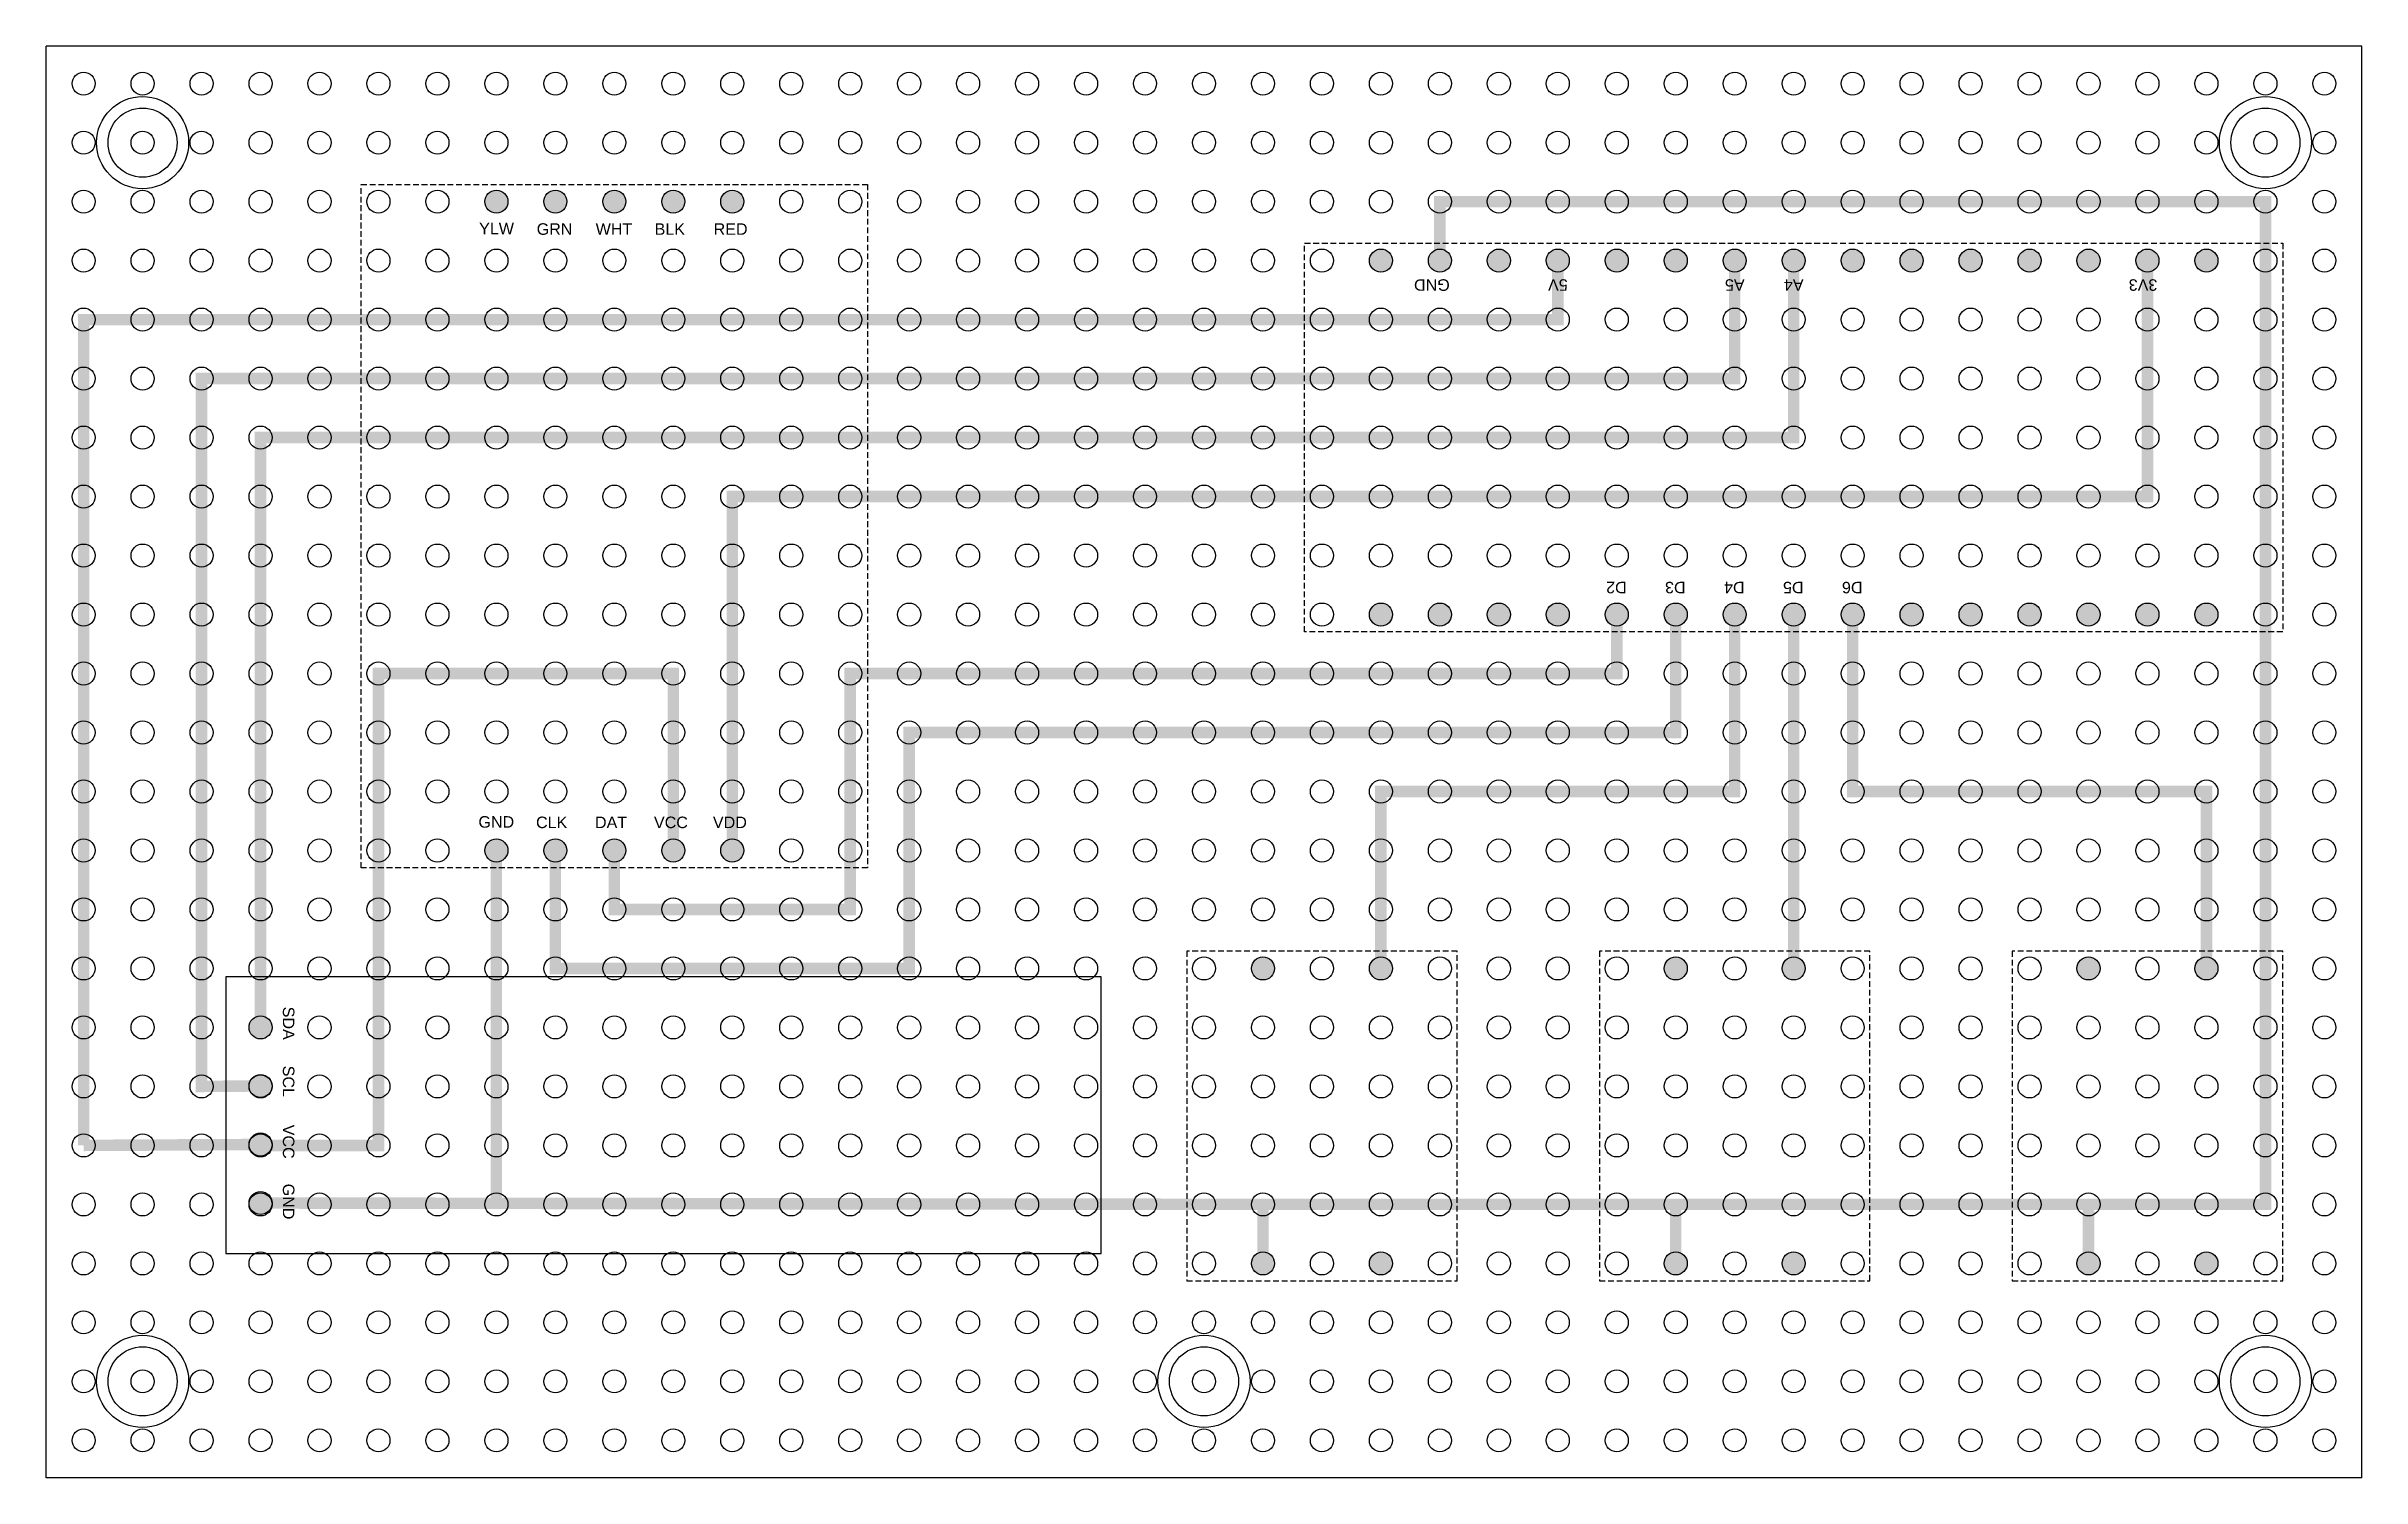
# Model space of a CAD drawing. Header units: inches. Extents: x -2 to 99, y -2 to 61.
import ezdxf

# ---------------------------------------------------------------- set-up
doc = ezdxf.new("R2010")
doc.units = ezdxf.units.IN
doc.header["$MEASUREMENT"] = 0
doc.linetypes.add('DASHED2', pattern=[0.375, 0.25, -0.125])
for name, color, linetype in [('Arduino', 4, 'Continuous'), ('Arduino_H', 4, 'Continuous'), ('Button', 40, 'Continuous'), ('Button_H', 40, 'Continuous'), ('F_Black', 8, 'Continuous'), ('F_Blue', 150, 'Continuous'), ('F_Brown', 30, 'Continuous'), ('F_Green', 3, 'Continuous'), ('F_Red', 1, 'Continuous'), ('F_White', 7, 'Continuous'), ('F_Yellow', 2, 'Continuous'), ('LCD', 6, 'Continuous'), ('LCD_H', 6, 'Continuous'), ('LoadCell', 3, 'Continuous'), ('LoadCell_H', 3, 'Continuous'), ('Millefori', 7, 'Continuous'), ('Text', 1, 'Continuous')]:
    doc.layers.add(name, color=color, linetype=linetype)
doc.styles.get("Standard").update_dxf_attribs({"font": 'arial.ttf'})

# ---------------------------------------------------------------- blocks, each defined once
blk = doc.blocks.new('ButtonBig')
at = {"layer": 'Button_H'}
h = blk.add_hatch(color=256, dxfattribs=at)
edge = h.paths.add_edge_path()
edge.add_arc((5.12, 12.8), 0.5, 0, 360)
edge = h.paths.add_edge_path()
edge.add_arc((0, 12.8), 0.5, 0, 360)
edge = h.paths.add_edge_path()
edge.add_arc((0, 0), 0.5, 0, 360)
edge = h.paths.add_edge_path()
edge.add_arc((5.12, 0), 0.5, 0, 360)
at = {"layer": 'Button', "linetype": 'DASHED2'}
blk.add_lwpolyline([(8.43, 13.55), (-3.31, 13.55), (-3.31, -0.75), (8.43, -0.75)], close=True, dxfattribs=at)
at = {"layer": 'Button'}
for centre in [(0, 12.8), (5.12, 12.8), (0, 0), (5.12, 0)]:
    blk.add_circle(centre, 0.5, dxfattribs=at)
blk = doc.blocks.new('Millefori')
at = {"layer": 'Millefori'}
for p, q in [((98.9, 60.5), (-1.62, 60.5)), ((-1.62, -1.62), (-1.62, 60.5)), ((98.9, -1.62), (98.9, 60.5)), ((98.9, -1.62), (-1.62, -1.62))]:
    blk.add_line(p, q, dxfattribs=at)
for centre, radius in [((0, 58.88), 0.5), ((2.56, 58.88), 0.5), ((5.12, 58.88), 0.5), ((7.68, 58.88), 0.5), ((10.24, 58.88), 0.5), ((12.8, 58.88), 0.5), ((15.36, 58.88), 0.5), ((17.92, 58.88), 0.5), ((20.48, 58.88), 0.5), ((23.04, 58.88), 0.5), ((25.6, 58.88), 0.5), ((28.16, 58.88), 0.5), ((30.72, 58.88), 0.5), ((33.28, 58.88), 0.5), ((35.84, 58.88), 0.5), ((38.4, 58.88), 0.5), ((40.96, 58.88), 0.5), ((43.52, 58.88), 0.5), ((46.08, 58.88), 0.5), ((48.64, 58.88), 0.5), ((51.2, 58.88), 0.5), ((53.76, 58.88), 0.5), ((56.32, 58.88), 0.5), ((58.88, 58.88), 0.5), ((61.44, 58.88), 0.5), ((64, 58.88), 0.5), ((66.56, 58.88), 0.5), ((69.12, 58.88), 0.5), ((71.68, 58.88), 0.5), ((74.24, 58.88), 0.5), ((76.8, 58.88), 0.5), ((79.36, 58.88), 0.5), ((81.92, 58.88), 0.5), ((84.48, 58.88), 0.5), ((87.04, 58.88), 0.5), ((89.6, 58.88), 0.5), ((92.16, 58.88), 0.5), ((94.72, 58.88), 0.5), ((97.28, 58.88), 0.5), ((2.56, 56.32), 2), ((94.72, 56.32), 2), ((2.56, 56.32), 1.5), ((94.72, 56.32), 1.5), ((0, 56.32), 0.5), ((2.56, 56.32), 0.5), ((5.12, 56.32), 0.5), ((7.68, 56.32), 0.5), ((10.24, 56.32), 0.5), ((12.8, 56.32), 0.5), ((15.36, 56.32), 0.5), ((17.92, 56.32), 0.5), ((20.48, 56.32), 0.5), ((23.04, 56.32), 0.5), ((25.6, 56.32), 0.5), ((28.16, 56.32), 0.5), ((30.72, 56.32), 0.5), ((33.28, 56.32), 0.5), ((35.84, 56.32), 0.5), ((38.4, 56.32), 0.5), ((40.96, 56.32), 0.5), ((43.52, 56.32), 0.5), ((46.08, 56.32), 0.5), ((48.64, 56.32), 0.5), ((51.2, 56.32), 0.5), ((53.76, 56.32), 0.5), ((56.32, 56.32), 0.5), ((58.88, 56.32), 0.5), ((61.44, 56.32), 0.5), ((64, 56.32), 0.5), ((66.56, 56.32), 0.5), ((69.12, 56.32), 0.5), ((71.68, 56.32), 0.5), ((74.24, 56.32), 0.5), ((76.8, 56.32), 0.5), ((79.36, 56.32), 0.5), ((81.92, 56.32), 0.5), ((84.48, 56.32), 0.5), ((87.04, 56.32), 0.5), ((89.6, 56.32), 0.5), ((92.16, 56.32), 0.5), ((94.72, 56.32), 0.5), ((97.28, 56.32), 0.5), ((0, 53.76), 0.5), ((2.56, 53.76), 0.5), ((5.12, 53.76), 0.5), ((7.68, 53.76), 0.5), ((10.24, 53.76), 0.5), ((12.8, 53.76), 0.5), ((15.36, 53.76), 0.5), ((17.92, 53.76), 0.5), ((20.48, 53.76), 0.5), ((23.04, 53.76), 0.5), ((25.6, 53.76), 0.5), ((28.16, 53.76), 0.5), ((30.72, 53.76), 0.5), ((33.28, 53.76), 0.5), ((35.84, 53.76), 0.5), ((38.4, 53.76), 0.5), ((40.96, 53.76), 0.5), ((43.52, 53.76), 0.5), ((46.08, 53.76), 0.5), ((48.64, 53.76), 0.5), ((51.2, 53.76), 0.5), ((53.76, 53.76), 0.5), ((56.32, 53.76), 0.5), ((58.88, 53.76), 0.5), ((61.44, 53.76), 0.5), ((64, 53.76), 0.5), ((66.56, 53.76), 0.5), ((69.12, 53.76), 0.5), ((71.68, 53.76), 0.5), ((74.24, 53.76), 0.5), ((76.8, 53.76), 0.5), ((79.36, 53.76), 0.5), ((81.92, 53.76), 0.5), ((84.48, 53.76), 0.5), ((87.04, 53.76), 0.5), ((89.6, 53.76), 0.5), ((92.16, 53.76), 0.5), ((94.72, 53.76), 0.5), ((97.28, 53.76), 0.5), ((0, 51.2), 0.5), ((2.56, 51.2), 0.5), ((5.12, 51.2), 0.5), ((7.68, 51.2), 0.5), ((10.24, 51.2), 0.5), ((12.8, 51.2), 0.5), ((15.36, 51.2), 0.5), ((17.92, 51.2), 0.5), ((20.48, 51.2), 0.5), ((23.04, 51.2), 0.5), ((25.6, 51.2), 0.5), ((28.16, 51.2), 0.5), ((30.72, 51.2), 0.5), ((33.28, 51.2), 0.5), ((35.84, 51.2), 0.5), ((38.4, 51.2), 0.5), ((40.96, 51.2), 0.5), ((43.52, 51.2), 0.5), ((46.08, 51.2), 0.5), ((48.64, 51.2), 0.5), ((51.2, 51.2), 0.5), ((53.76, 51.2), 0.5), ((56.32, 51.2), 0.5), ((58.88, 51.2), 0.5), ((61.44, 51.2), 0.5), ((64, 51.2), 0.5), ((66.56, 51.2), 0.5), ((69.12, 51.2), 0.5), ((71.68, 51.2), 0.5), ((74.24, 51.2), 0.5), ((76.8, 51.2), 0.5), ((79.36, 51.2), 0.5), ((81.92, 51.2), 0.5), ((84.48, 51.2), 0.5), ((87.04, 51.2), 0.5), ((89.6, 51.2), 0.5), ((92.16, 51.2), 0.5), ((94.72, 51.2), 0.5), ((97.28, 51.2), 0.5), ((0, 48.64), 0.5), ((2.56, 48.64), 0.5), ((5.12, 48.64), 0.5), ((7.68, 48.64), 0.5), ((10.24, 48.64), 0.5), ((12.8, 48.64), 0.5), ((15.36, 48.64), 0.5), ((17.92, 48.64), 0.5), ((20.48, 48.64), 0.5), ((23.04, 48.64), 0.5), ((25.6, 48.64), 0.5), ((28.16, 48.64), 0.5), ((30.72, 48.64), 0.5), ((33.28, 48.64), 0.5), ((35.84, 48.64), 0.5), ((38.4, 48.64), 0.5), ((40.96, 48.64), 0.5), ((43.52, 48.64), 0.5), ((46.08, 48.64), 0.5), ((48.64, 48.64), 0.5), ((51.2, 48.64), 0.5), ((53.76, 48.64), 0.5), ((56.32, 48.64), 0.5), ((58.88, 48.64), 0.5), ((61.44, 48.64), 0.5), ((64, 48.64), 0.5), ((66.56, 48.64), 0.5), ((69.12, 48.64), 0.5), ((71.68, 48.64), 0.5), ((74.24, 48.64), 0.5), ((76.8, 48.64), 0.5), ((79.36, 48.64), 0.5), ((81.92, 48.64), 0.5), ((84.48, 48.64), 0.5), ((87.04, 48.64), 0.5), ((89.6, 48.64), 0.5), ((92.16, 48.64), 0.5), ((94.72, 48.64), 0.5), ((97.28, 48.64), 0.5), ((0, 46.08), 0.5), ((2.56, 46.08), 0.5), ((5.12, 46.08), 0.5), ((7.68, 46.08), 0.5), ((10.24, 46.08), 0.5), ((12.8, 46.08), 0.5), ((15.36, 46.08), 0.5), ((17.92, 46.08), 0.5), ((20.48, 46.08), 0.5), ((23.04, 46.08), 0.5), ((25.6, 46.08), 0.5), ((28.16, 46.08), 0.5), ((30.72, 46.08), 0.5), ((33.28, 46.08), 0.5), ((35.84, 46.08), 0.5), ((38.4, 46.08), 0.5), ((40.96, 46.08), 0.5), ((43.52, 46.08), 0.5), ((46.08, 46.08), 0.5), ((48.64, 46.08), 0.5), ((51.2, 46.08), 0.5), ((53.76, 46.08), 0.5), ((56.32, 46.08), 0.5), ((58.88, 46.08), 0.5), ((61.44, 46.08), 0.5), ((64, 46.08), 0.5), ((66.56, 46.08), 0.5), ((69.12, 46.08), 0.5), ((71.68, 46.08), 0.5), ((74.24, 46.08), 0.5), ((76.8, 46.08), 0.5), ((79.36, 46.08), 0.5), ((81.92, 46.08), 0.5), ((84.48, 46.08), 0.5), ((87.04, 46.08), 0.5), ((89.6, 46.08), 0.5), ((92.16, 46.08), 0.5), ((94.72, 46.08), 0.5), ((97.28, 46.08), 0.5), ((0, 43.52), 0.5), ((2.56, 43.52), 0.5), ((5.12, 43.52), 0.5), ((7.68, 43.52), 0.5), ((10.24, 43.52), 0.5), ((12.8, 43.52), 0.5), ((15.36, 43.52), 0.5), ((17.92, 43.52), 0.5), ((20.48, 43.52), 0.5), ((23.04, 43.52), 0.5), ((25.6, 43.52), 0.5), ((28.16, 43.52), 0.5), ((30.72, 43.52), 0.5), ((33.28, 43.52), 0.5), ((35.84, 43.52), 0.5), ((38.4, 43.52), 0.5), ((40.96, 43.52), 0.5), ((43.52, 43.52), 0.5), ((46.08, 43.52), 0.5), ((48.64, 43.52), 0.5), ((51.2, 43.52), 0.5), ((53.76, 43.52), 0.5), ((56.32, 43.52), 0.5), ((58.88, 43.52), 0.5), ((61.44, 43.52), 0.5), ((64, 43.52), 0.5), ((66.56, 43.52), 0.5), ((69.12, 43.52), 0.5), ((71.68, 43.52), 0.5), ((74.24, 43.52), 0.5), ((76.8, 43.52), 0.5), ((79.36, 43.52), 0.5), ((81.92, 43.52), 0.5), ((84.48, 43.52), 0.5), ((87.04, 43.52), 0.5), ((89.6, 43.52), 0.5), ((92.16, 43.52), 0.5), ((94.72, 43.52), 0.5), ((97.28, 43.52), 0.5), ((0, 40.96), 0.5), ((2.56, 40.96), 0.5), ((5.12, 40.96), 0.5), ((7.68, 40.96), 0.5), ((10.24, 40.96), 0.5), ((12.8, 40.96), 0.5), ((15.36, 40.96), 0.5), ((17.92, 40.96), 0.5), ((20.48, 40.96), 0.5), ((23.04, 40.96), 0.5), ((25.6, 40.96), 0.5), ((28.16, 40.96), 0.5), ((30.72, 40.96), 0.5), ((33.28, 40.96), 0.5), ((35.84, 40.96), 0.5), ((38.4, 40.96), 0.5), ((40.96, 40.96), 0.5), ((43.52, 40.96), 0.5), ((46.08, 40.96), 0.5), ((48.64, 40.96), 0.5), ((51.2, 40.96), 0.5), ((53.76, 40.96), 0.5), ((56.32, 40.96), 0.5), ((58.88, 40.96), 0.5), ((61.44, 40.96), 0.5), ((64, 40.96), 0.5), ((66.56, 40.96), 0.5), ((69.12, 40.96), 0.5), ((71.68, 40.96), 0.5), ((74.24, 40.96), 0.5), ((76.8, 40.96), 0.5), ((79.36, 40.96), 0.5), ((81.92, 40.96), 0.5), ((84.48, 40.96), 0.5), ((87.04, 40.96), 0.5), ((89.6, 40.96), 0.5), ((92.16, 40.96), 0.5), ((94.72, 40.96), 0.5), ((97.28, 40.96), 0.5), ((0, 38.4), 0.5), ((2.56, 38.4), 0.5), ((5.12, 38.4), 0.5), ((7.68, 38.4), 0.5), ((10.24, 38.4), 0.5), ((12.8, 38.4), 0.5), ((15.36, 38.4), 0.5), ((17.92, 38.4), 0.5), ((20.48, 38.4), 0.5), ((23.04, 38.4), 0.5), ((25.6, 38.4), 0.5), ((28.16, 38.4), 0.5), ((30.72, 38.4), 0.5), ((33.28, 38.4), 0.5), ((35.84, 38.4), 0.5), ((38.4, 38.4), 0.5), ((40.96, 38.4), 0.5), ((43.52, 38.4), 0.5), ((46.08, 38.4), 0.5), ((48.64, 38.4), 0.5), ((51.2, 38.4), 0.5), ((53.76, 38.4), 0.5), ((56.32, 38.4), 0.5), ((58.88, 38.4), 0.5), ((61.44, 38.4), 0.5), ((64, 38.4), 0.5), ((66.56, 38.4), 0.5), ((69.12, 38.4), 0.5), ((71.68, 38.4), 0.5), ((74.24, 38.4), 0.5), ((76.8, 38.4), 0.5), ((79.36, 38.4), 0.5), ((81.92, 38.4), 0.5), ((84.48, 38.4), 0.5), ((87.04, 38.4), 0.5), ((89.6, 38.4), 0.5), ((92.16, 38.4), 0.5), ((94.72, 38.4), 0.5), ((97.28, 38.4), 0.5), ((0, 35.84), 0.5), ((2.56, 35.84), 0.5), ((5.12, 35.84), 0.5), ((7.68, 35.84), 0.5), ((10.24, 35.84), 0.5), ((12.8, 35.84), 0.5), ((15.36, 35.84), 0.5), ((17.92, 35.84), 0.5), ((20.48, 35.84), 0.5), ((23.04, 35.84), 0.5), ((25.6, 35.84), 0.5), ((28.16, 35.84), 0.5), ((30.72, 35.84), 0.5), ((33.28, 35.84), 0.5), ((35.84, 35.84), 0.5), ((38.4, 35.84), 0.5), ((40.96, 35.84), 0.5), ((43.52, 35.84), 0.5), ((46.08, 35.84), 0.5), ((48.64, 35.84), 0.5), ((51.2, 35.84), 0.5), ((53.76, 35.84), 0.5), ((56.32, 35.84), 0.5), ((58.88, 35.84), 0.5), ((61.44, 35.84), 0.5), ((64, 35.84), 0.5), ((66.56, 35.84), 0.5), ((69.12, 35.84), 0.5), ((71.68, 35.84), 0.5), ((74.24, 35.84), 0.5), ((76.8, 35.84), 0.5), ((79.36, 35.84), 0.5), ((81.92, 35.84), 0.5), ((84.48, 35.84), 0.5), ((87.04, 35.84), 0.5), ((89.6, 35.84), 0.5), ((92.16, 35.84), 0.5), ((94.72, 35.84), 0.5), ((97.28, 35.84), 0.5), ((0, 33.28), 0.5), ((2.56, 33.28), 0.5), ((5.12, 33.28), 0.5), ((7.68, 33.28), 0.5), ((10.24, 33.28), 0.5), ((12.8, 33.28), 0.5), ((15.36, 33.28), 0.5), ((17.92, 33.28), 0.5), ((20.48, 33.28), 0.5), ((23.04, 33.28), 0.5), ((25.6, 33.28), 0.5), ((28.16, 33.28), 0.5), ((30.72, 33.28), 0.5), ((33.28, 33.28), 0.5), ((35.84, 33.28), 0.5), ((38.4, 33.28), 0.5), ((40.96, 33.28), 0.5), ((43.52, 33.28), 0.5), ((46.08, 33.28), 0.5), ((48.64, 33.28), 0.5), ((51.2, 33.28), 0.5), ((53.76, 33.28), 0.5), ((56.32, 33.28), 0.5), ((58.88, 33.28), 0.5), ((61.44, 33.28), 0.5), ((64, 33.28), 0.5), ((66.56, 33.28), 0.5), ((69.12, 33.28), 0.5), ((71.68, 33.28), 0.5), ((74.24, 33.28), 0.5), ((76.8, 33.28), 0.5), ((79.36, 33.28), 0.5), ((81.92, 33.28), 0.5), ((84.48, 33.28), 0.5), ((87.04, 33.28), 0.5), ((89.6, 33.28), 0.5), ((92.16, 33.28), 0.5), ((94.72, 33.28), 0.5), ((97.28, 33.28), 0.5), ((0, 30.72), 0.5), ((2.56, 30.72), 0.5), ((5.12, 30.72), 0.5), ((7.68, 30.72), 0.5), ((10.24, 30.72), 0.5), ((12.8, 30.72), 0.5), ((15.36, 30.72), 0.5), ((17.92, 30.72), 0.5), ((20.48, 30.72), 0.5), ((23.04, 30.72), 0.5), ((25.6, 30.72), 0.5), ((28.16, 30.72), 0.5), ((30.72, 30.72), 0.5), ((33.28, 30.72), 0.5), ((35.84, 30.72), 0.5), ((38.4, 30.72), 0.5), ((40.96, 30.72), 0.5), ((43.52, 30.72), 0.5), ((46.08, 30.72), 0.5), ((48.64, 30.72), 0.5), ((51.2, 30.72), 0.5), ((53.76, 30.72), 0.5), ((56.32, 30.72), 0.5), ((58.88, 30.72), 0.5), ((61.44, 30.72), 0.5), ((64, 30.72), 0.5), ((66.56, 30.72), 0.5), ((69.12, 30.72), 0.5), ((71.68, 30.72), 0.5), ((74.24, 30.72), 0.5), ((76.8, 30.72), 0.5), ((79.36, 30.72), 0.5), ((81.92, 30.72), 0.5), ((84.48, 30.72), 0.5), ((87.04, 30.72), 0.5), ((89.6, 30.72), 0.5), ((92.16, 30.72), 0.5), ((94.72, 30.72), 0.5), ((97.28, 30.72), 0.5), ((0, 28.16), 0.5), ((2.56, 28.16), 0.5), ((5.12, 28.16), 0.5), ((7.68, 28.16), 0.5), ((10.24, 28.16), 0.5), ((12.8, 28.16), 0.5), ((15.36, 28.16), 0.5), ((17.92, 28.16), 0.5), ((20.48, 28.16), 0.5), ((23.04, 28.16), 0.5), ((25.6, 28.16), 0.5), ((28.16, 28.16), 0.5), ((30.72, 28.16), 0.5), ((33.28, 28.16), 0.5), ((35.84, 28.16), 0.5), ((38.4, 28.16), 0.5), ((40.96, 28.16), 0.5), ((43.52, 28.16), 0.5), ((46.08, 28.16), 0.5), ((48.64, 28.16), 0.5), ((51.2, 28.16), 0.5), ((53.76, 28.16), 0.5), ((56.32, 28.16), 0.5), ((58.88, 28.16), 0.5), ((61.44, 28.16), 0.5), ((64, 28.16), 0.5), ((66.56, 28.16), 0.5), ((69.12, 28.16), 0.5), ((71.68, 28.16), 0.5), ((74.24, 28.16), 0.5), ((76.8, 28.16), 0.5), ((79.36, 28.16), 0.5), ((81.92, 28.16), 0.5), ((84.48, 28.16), 0.5), ((87.04, 28.16), 0.5), ((89.6, 28.16), 0.5), ((92.16, 28.16), 0.5), ((94.72, 28.16), 0.5), ((97.28, 28.16), 0.5), ((0, 25.6), 0.5), ((2.56, 25.6), 0.5), ((5.12, 25.6), 0.5), ((7.68, 25.6), 0.5), ((10.24, 25.6), 0.5), ((12.8, 25.6), 0.5), ((15.36, 25.6), 0.5), ((17.92, 25.6), 0.5), ((20.48, 25.6), 0.5), ((23.04, 25.6), 0.5), ((25.6, 25.6), 0.5), ((28.16, 25.6), 0.5), ((30.72, 25.6), 0.5), ((33.28, 25.6), 0.5), ((35.84, 25.6), 0.5), ((38.4, 25.6), 0.5), ((40.96, 25.6), 0.5), ((43.52, 25.6), 0.5), ((46.08, 25.6), 0.5), ((48.64, 25.6), 0.5), ((51.2, 25.6), 0.5), ((53.76, 25.6), 0.5), ((56.32, 25.6), 0.5), ((58.88, 25.6), 0.5), ((61.44, 25.6), 0.5), ((64, 25.6), 0.5), ((66.56, 25.6), 0.5), ((69.12, 25.6), 0.5), ((71.68, 25.6), 0.5), ((74.24, 25.6), 0.5), ((76.8, 25.6), 0.5), ((79.36, 25.6), 0.5), ((81.92, 25.6), 0.5), ((84.48, 25.6), 0.5), ((87.04, 25.6), 0.5), ((89.6, 25.6), 0.5), ((92.16, 25.6), 0.5), ((94.72, 25.6), 0.5), ((97.28, 25.6), 0.5), ((0, 23.04), 0.5), ((2.56, 23.04), 0.5), ((5.12, 23.04), 0.5), ((7.68, 23.04), 0.5), ((10.24, 23.04), 0.5), ((12.8, 23.04), 0.5), ((15.36, 23.04), 0.5), ((17.92, 23.04), 0.5), ((20.48, 23.04), 0.5), ((23.04, 23.04), 0.5), ((25.6, 23.04), 0.5), ((28.16, 23.04), 0.5), ((30.72, 23.04), 0.5), ((33.28, 23.04), 0.5), ((35.84, 23.04), 0.5), ((38.4, 23.04), 0.5), ((40.96, 23.04), 0.5), ((43.52, 23.04), 0.5), ((46.08, 23.04), 0.5), ((48.64, 23.04), 0.5), ((51.2, 23.04), 0.5), ((53.76, 23.04), 0.5), ((56.32, 23.04), 0.5), ((58.88, 23.04), 0.5), ((61.44, 23.04), 0.5), ((64, 23.04), 0.5), ((66.56, 23.04), 0.5), ((69.12, 23.04), 0.5), ((71.68, 23.04), 0.5), ((74.24, 23.04), 0.5), ((76.8, 23.04), 0.5), ((79.36, 23.04), 0.5), ((81.92, 23.04), 0.5), ((84.48, 23.04), 0.5), ((87.04, 23.04), 0.5), ((89.6, 23.04), 0.5), ((92.16, 23.04), 0.5), ((94.72, 23.04), 0.5), ((97.28, 23.04), 0.5), ((0, 20.48), 0.5), ((2.56, 20.48), 0.5), ((5.12, 20.48), 0.5), ((7.68, 20.48), 0.5), ((10.24, 20.48), 0.5), ((12.8, 20.48), 0.5), ((15.36, 20.48), 0.5), ((17.92, 20.48), 0.5), ((20.48, 20.48), 0.5), ((23.04, 20.48), 0.5), ((25.6, 20.48), 0.5), ((28.16, 20.48), 0.5), ((30.72, 20.48), 0.5), ((33.28, 20.48), 0.5), ((35.84, 20.48), 0.5), ((38.4, 20.48), 0.5), ((40.96, 20.48), 0.5), ((43.52, 20.48), 0.5), ((46.08, 20.48), 0.5), ((48.64, 20.48), 0.5), ((51.2, 20.48), 0.5), ((53.76, 20.48), 0.5), ((56.32, 20.48), 0.5), ((58.88, 20.48), 0.5), ((61.44, 20.48), 0.5), ((64, 20.48), 0.5), ((66.56, 20.48), 0.5), ((69.12, 20.48), 0.5), ((71.68, 20.48), 0.5), ((74.24, 20.48), 0.5), ((76.8, 20.48), 0.5), ((79.36, 20.48), 0.5), ((81.92, 20.48), 0.5), ((84.48, 20.48), 0.5), ((87.04, 20.48), 0.5), ((89.6, 20.48), 0.5), ((92.16, 20.48), 0.5), ((94.72, 20.48), 0.5), ((97.28, 20.48), 0.5), ((0, 17.92), 0.5), ((2.56, 17.92), 0.5), ((5.12, 17.92), 0.5), ((7.68, 17.92), 0.5), ((10.24, 17.92), 0.5), ((12.8, 17.92), 0.5), ((15.36, 17.92), 0.5), ((17.92, 17.92), 0.5), ((20.48, 17.92), 0.5), ((23.04, 17.92), 0.5), ((25.6, 17.92), 0.5), ((28.16, 17.92), 0.5), ((30.72, 17.92), 0.5), ((33.28, 17.92), 0.5), ((35.84, 17.92), 0.5), ((38.4, 17.92), 0.5), ((40.96, 17.92), 0.5), ((43.52, 17.92), 0.5), ((46.08, 17.92), 0.5), ((48.64, 17.92), 0.5), ((51.2, 17.92), 0.5), ((53.76, 17.92), 0.5), ((56.32, 17.92), 0.5), ((58.88, 17.92), 0.5), ((61.44, 17.92), 0.5), ((64, 17.92), 0.5), ((66.56, 17.92), 0.5), ((69.12, 17.92), 0.5), ((71.68, 17.92), 0.5), ((74.24, 17.92), 0.5), ((76.8, 17.92), 0.5), ((79.36, 17.92), 0.5), ((81.92, 17.92), 0.5), ((84.48, 17.92), 0.5), ((87.04, 17.92), 0.5), ((89.6, 17.92), 0.5), ((92.16, 17.92), 0.5), ((94.72, 17.92), 0.5), ((97.28, 17.92), 0.5), ((0, 15.36), 0.5), ((2.56, 15.36), 0.5), ((5.12, 15.36), 0.5), ((7.68, 15.36), 0.5), ((10.24, 15.36), 0.5), ((12.8, 15.36), 0.5), ((15.36, 15.36), 0.5), ((17.92, 15.36), 0.5), ((20.48, 15.36), 0.5), ((23.04, 15.36), 0.5), ((25.6, 15.36), 0.5), ((28.16, 15.36), 0.5), ((30.72, 15.36), 0.5), ((33.28, 15.36), 0.5), ((35.84, 15.36), 0.5), ((38.4, 15.36), 0.5), ((40.96, 15.36), 0.5), ((43.52, 15.36), 0.5), ((46.08, 15.36), 0.5), ((48.64, 15.36), 0.5), ((51.2, 15.36), 0.5), ((53.76, 15.36), 0.5), ((56.32, 15.36), 0.5), ((58.88, 15.36), 0.5), ((61.44, 15.36), 0.5), ((64, 15.36), 0.5), ((66.56, 15.36), 0.5), ((69.12, 15.36), 0.5), ((71.68, 15.36), 0.5), ((74.24, 15.36), 0.5), ((76.8, 15.36), 0.5), ((79.36, 15.36), 0.5), ((81.92, 15.36), 0.5), ((84.48, 15.36), 0.5), ((87.04, 15.36), 0.5), ((89.6, 15.36), 0.5), ((92.16, 15.36), 0.5), ((94.72, 15.36), 0.5), ((97.28, 15.36), 0.5), ((0, 12.8), 0.5), ((2.56, 12.8), 0.5), ((5.12, 12.8), 0.5), ((7.68, 12.8), 0.5), ((10.24, 12.8), 0.5), ((12.8, 12.8), 0.5), ((15.36, 12.8), 0.5), ((17.92, 12.8), 0.5), ((20.48, 12.8), 0.5), ((23.04, 12.8), 0.5), ((25.6, 12.8), 0.5), ((28.16, 12.8), 0.5), ((30.72, 12.8), 0.5), ((33.28, 12.8), 0.5), ((35.84, 12.8), 0.5), ((38.4, 12.8), 0.5), ((40.96, 12.8), 0.5), ((43.52, 12.8), 0.5), ((46.08, 12.8), 0.5), ((48.64, 12.8), 0.5), ((51.2, 12.8), 0.5), ((53.76, 12.8), 0.5), ((56.32, 12.8), 0.5), ((58.88, 12.8), 0.5), ((61.44, 12.8), 0.5), ((64, 12.8), 0.5), ((66.56, 12.8), 0.5), ((69.12, 12.8), 0.5), ((71.68, 12.8), 0.5), ((74.24, 12.8), 0.5), ((76.8, 12.8), 0.5), ((79.36, 12.8), 0.5), ((81.92, 12.8), 0.5), ((84.48, 12.8), 0.5), ((87.04, 12.8), 0.5), ((89.6, 12.8), 0.5), ((92.16, 12.8), 0.5), ((94.72, 12.8), 0.5), ((97.28, 12.8), 0.5), ((0, 10.24), 0.5), ((2.56, 10.24), 0.5), ((5.12, 10.24), 0.5), ((7.68, 10.24), 0.5), ((10.24, 10.24), 0.5), ((12.8, 10.24), 0.5), ((15.36, 10.24), 0.5), ((17.92, 10.24), 0.5), ((20.48, 10.24), 0.5), ((23.04, 10.24), 0.5), ((25.6, 10.24), 0.5), ((28.16, 10.24), 0.5), ((30.72, 10.24), 0.5), ((33.28, 10.24), 0.5), ((35.84, 10.24), 0.5), ((38.4, 10.24), 0.5), ((40.96, 10.24), 0.5), ((43.52, 10.24), 0.5), ((46.08, 10.24), 0.5), ((48.64, 10.24), 0.5), ((51.2, 10.24), 0.5), ((53.76, 10.24), 0.5), ((56.32, 10.24), 0.5), ((58.88, 10.24), 0.5), ((61.44, 10.24), 0.5), ((64, 10.24), 0.5), ((66.56, 10.24), 0.5), ((69.12, 10.24), 0.5), ((71.68, 10.24), 0.5), ((74.24, 10.24), 0.5), ((76.8, 10.24), 0.5), ((79.36, 10.24), 0.5), ((81.92, 10.24), 0.5), ((84.48, 10.24), 0.5), ((87.04, 10.24), 0.5), ((89.6, 10.24), 0.5), ((92.16, 10.24), 0.5), ((94.72, 10.24), 0.5), ((97.28, 10.24), 0.5), ((0, 7.68), 0.5), ((2.56, 7.68), 0.5), ((5.12, 7.68), 0.5), ((7.68, 7.68), 0.5), ((10.24, 7.68), 0.5), ((12.8, 7.68), 0.5), ((15.36, 7.68), 0.5), ((17.92, 7.68), 0.5), ((20.48, 7.68), 0.5), ((23.04, 7.68), 0.5), ((25.6, 7.68), 0.5), ((28.16, 7.68), 0.5), ((30.72, 7.68), 0.5), ((33.28, 7.68), 0.5), ((35.84, 7.68), 0.5), ((38.4, 7.68), 0.5), ((40.96, 7.68), 0.5), ((43.52, 7.68), 0.5), ((46.08, 7.68), 0.5), ((48.64, 7.68), 0.5), ((51.2, 7.68), 0.5), ((53.76, 7.68), 0.5), ((56.32, 7.68), 0.5), ((58.88, 7.68), 0.5), ((61.44, 7.68), 0.5), ((64, 7.68), 0.5), ((66.56, 7.68), 0.5), ((69.12, 7.68), 0.5), ((71.68, 7.68), 0.5), ((74.24, 7.68), 0.5), ((76.8, 7.68), 0.5), ((79.36, 7.68), 0.5), ((81.92, 7.68), 0.5), ((84.48, 7.68), 0.5), ((87.04, 7.68), 0.5), ((89.6, 7.68), 0.5), ((92.16, 7.68), 0.5), ((94.72, 7.68), 0.5), ((97.28, 7.68), 0.5), ((0, 5.12), 0.5), ((2.56, 5.12), 0.5), ((5.12, 5.12), 0.5), ((7.68, 5.12), 0.5), ((10.24, 5.12), 0.5), ((12.8, 5.12), 0.5), ((15.36, 5.12), 0.5), ((17.92, 5.12), 0.5), ((20.48, 5.12), 0.5), ((23.04, 5.12), 0.5), ((25.6, 5.12), 0.5), ((28.16, 5.12), 0.5), ((30.72, 5.12), 0.5), ((33.28, 5.12), 0.5), ((35.84, 5.12), 0.5), ((38.4, 5.12), 0.5), ((40.96, 5.12), 0.5), ((43.52, 5.12), 0.5), ((46.08, 5.12), 0.5), ((48.64, 5.12), 0.5), ((51.2, 5.12), 0.5), ((53.76, 5.12), 0.5), ((56.32, 5.12), 0.5), ((58.88, 5.12), 0.5), ((61.44, 5.12), 0.5), ((64, 5.12), 0.5), ((66.56, 5.12), 0.5), ((69.12, 5.12), 0.5), ((71.68, 5.12), 0.5), ((74.24, 5.12), 0.5), ((76.8, 5.12), 0.5), ((79.36, 5.12), 0.5), ((81.92, 5.12), 0.5), ((84.48, 5.12), 0.5), ((87.04, 5.12), 0.5), ((89.6, 5.12), 0.5), ((92.16, 5.12), 0.5), ((94.72, 5.12), 0.5), ((97.28, 5.12), 0.5), ((2.56, 2.56), 2), ((2.56, 2.56), 1.5), ((48.64, 2.56), 2), ((48.64, 2.56), 1.5), ((94.72, 2.56), 2), ((94.72, 2.56), 1.5), ((0, 2.56), 0.5), ((2.56, 2.56), 0.5), ((5.12, 2.56), 0.5), ((7.68, 2.56), 0.5), ((10.24, 2.56), 0.5), ((12.8, 2.56), 0.5), ((15.36, 2.56), 0.5), ((17.92, 2.56), 0.5), ((20.48, 2.56), 0.5), ((23.04, 2.56), 0.5), ((25.6, 2.56), 0.5), ((28.16, 2.56), 0.5), ((30.72, 2.56), 0.5), ((33.28, 2.56), 0.5), ((35.84, 2.56), 0.5), ((38.4, 2.56), 0.5), ((40.96, 2.56), 0.5), ((43.52, 2.56), 0.5), ((46.08, 2.56), 0.5), ((48.64, 2.56), 0.5), ((51.2, 2.56), 0.5), ((53.76, 2.56), 0.5), ((56.32, 2.56), 0.5), ((58.88, 2.56), 0.5), ((61.44, 2.56), 0.5), ((64, 2.56), 0.5), ((66.56, 2.56), 0.5), ((69.12, 2.56), 0.5), ((71.68, 2.56), 0.5), ((74.24, 2.56), 0.5), ((76.8, 2.56), 0.5), ((79.36, 2.56), 0.5), ((81.92, 2.56), 0.5), ((84.48, 2.56), 0.5), ((87.04, 2.56), 0.5), ((89.6, 2.56), 0.5), ((92.16, 2.56), 0.5), ((94.72, 2.56), 0.5), ((97.28, 2.56), 0.5), ((0, 0), 0.5), ((2.56, 0), 0.5), ((5.12, 0), 0.5), ((7.68, 0), 0.5), ((10.24, 0), 0.5), ((12.8, 0), 0.5), ((15.36, 0), 0.5), ((17.92, 0), 0.5), ((20.48, 0), 0.5), ((23.04, 0), 0.5), ((25.6, 0), 0.5), ((28.16, 0), 0.5), ((30.72, 0), 0.5), ((33.28, 0), 0.5), ((35.84, 0), 0.5), ((38.4, 0), 0.5), ((40.96, 0), 0.5), ((43.52, 0), 0.5), ((46.08, 0), 0.5), ((48.64, 0), 0.5), ((51.2, 0), 0.5), ((53.76, 0), 0.5), ((56.32, 0), 0.5), ((58.88, 0), 0.5), ((61.44, 0), 0.5), ((64, 0), 0.5), ((66.56, 0), 0.5), ((69.12, 0), 0.5), ((71.68, 0), 0.5), ((74.24, 0), 0.5), ((76.8, 0), 0.5), ((79.36, 0), 0.5), ((81.92, 0), 0.5), ((84.48, 0), 0.5), ((87.04, 0), 0.5), ((89.6, 0), 0.5), ((92.16, 0), 0.5), ((94.72, 0), 0.5), ((97.28, 0), 0.5)]:
    blk.add_circle(centre, radius, dxfattribs=at)
blk = doc.blocks.new('Arduino')
at = {"layer": 'Arduino_H'}
h = blk.add_hatch(color=256, dxfattribs=at)
h.dxf.hatch_style = 1
edge = h.paths.add_edge_path()
edge.add_arc((0, 35.84), 0.5, 0, 360)
edge = h.paths.add_edge_path()
edge.add_arc((0, 33.28), 0.5, 0, 360)
edge = h.paths.add_edge_path()
edge.add_arc((0, 30.72), 0.5, 0, 360)
edge = h.paths.add_edge_path()
edge.add_arc((0, 28.16), 0.5, 0, 360)
edge = h.paths.add_edge_path()
edge.add_arc((0, 25.6), 0.5, 0, 360)
edge = h.paths.add_edge_path()
edge.add_arc((0, 23.04), 0.5, 0, 360)
edge = h.paths.add_edge_path()
edge.add_arc((0, 20.48), 0.5, 0, 360)
edge = h.paths.add_edge_path()
edge.add_arc((0, 17.92), 0.5, 0, 360)
edge = h.paths.add_edge_path()
edge.add_arc((0, 15.36), 0.5, 0, 360)
edge = h.paths.add_edge_path()
edge.add_arc((0, 12.8), 0.5, 0, 360)
edge = h.paths.add_edge_path()
edge.add_arc((0, 10.24), 0.5, 0, 360)
edge = h.paths.add_edge_path()
edge.add_arc((0, 7.68), 0.5, 0, 360)
edge = h.paths.add_edge_path()
edge.add_arc((0, 5.12), 0.5, 0, 360)
edge = h.paths.add_edge_path()
edge.add_arc((0, 2.56), 0.5, 0, 360)
edge = h.paths.add_edge_path()
edge.add_arc((0, 0), 0.5, 0, 360)
edge = h.paths.add_edge_path()
edge.add_arc((15.36, 35.84), 0.5, 0, 360)
edge = h.paths.add_edge_path()
edge.add_arc((15.36, 33.28), 0.5, 0, 360)
edge = h.paths.add_edge_path()
edge.add_arc((15.36, 30.72), 0.5, 0, 360)
edge = h.paths.add_edge_path()
edge.add_arc((15.36, 28.16), 0.5, 0, 360)
edge = h.paths.add_edge_path()
edge.add_arc((15.36, 25.6), 0.5, 0, 360)
edge = h.paths.add_edge_path()
edge.add_arc((15.36, 23.04), 0.5, 0, 360)
edge = h.paths.add_edge_path()
edge.add_arc((15.36, 20.48), 0.5, 0, 360)
edge = h.paths.add_edge_path()
edge.add_arc((15.36, 17.92), 0.5, 0, 360)
edge = h.paths.add_edge_path()
edge.add_arc((15.36, 15.36), 0.5, 0, 360)
edge = h.paths.add_edge_path()
edge.add_arc((15.36, 12.8), 0.5, 0, 360)
edge = h.paths.add_edge_path()
edge.add_arc((15.36, 10.24), 0.5, 0, 360)
edge = h.paths.add_edge_path()
edge.add_arc((15.36, 7.68), 0.5, 0, 360)
edge = h.paths.add_edge_path()
edge.add_arc((15.36, 5.12), 0.5, 0, 360)
edge = h.paths.add_edge_path()
edge.add_arc((15.36, 2.56), 0.5, 0, 360)
edge = h.paths.add_edge_path()
edge.add_arc((15.36, 0), 0.5, 0, 360)
at = {"layer": 'Arduino', "linetype": 'DASHED2'}
blk.add_lwpolyline([(-0.75, 39.15), (16.11, 39.15), (16.11, -3.31), (-0.75, -3.31)], close=True, dxfattribs=at)
at = {"layer": 'Arduino'}
for centre in [(0, 35.84), (15.36, 35.84), (0, 33.28), (15.36, 33.28), (0, 30.72), (15.36, 30.72), (0, 28.16), (15.36, 28.16), (0, 25.6), (15.36, 25.6), (0, 23.04), (15.36, 23.04), (0, 20.48), (15.36, 20.48), (0, 17.92), (15.36, 17.92), (0, 15.36), (15.36, 15.36), (0, 12.8), (15.36, 12.8), (0, 10.24), (15.36, 10.24), (0, 7.68), (15.36, 7.68), (0, 5.12), (15.36, 5.12), (0, 2.56), (15.36, 2.56), (0, 0), (15.36, 0)]:
    blk.add_circle(centre, 0.5, dxfattribs=at)
at = {"layer": 'Text'}
for s, p in [('GND', (14.55, 32.85)), ('5V', (14.55, 27.73)), ('D2', (1.42, 25.17)), ('D3', (1.42, 22.61)), ('D4', (1.42, 20.05)), ('A5', (14.55, 20.05)), ('D5', (1.42, 17.49)), ('A4', (14.55, 17.49)), ('D6', (1.42, 14.93)), ('3V3', (14.55, 2.13))]:
    blk.add_text(s, height=0.5, rotation=90, dxfattribs=at).set_placement(p)
blk = doc.blocks.new('HX711')
at = {"layer": 'LoadCell_H'}
h = blk.add_hatch(color=256, dxfattribs=at)
h.dxf.hatch_style = 1
edge = h.paths.add_edge_path()
edge.add_arc((10.24, 28.16), 0.5, 0, 360)
edge = h.paths.add_edge_path()
edge.add_arc((7.68, 28.16), 0.5, 0, 360)
edge = h.paths.add_edge_path()
edge.add_arc((5.12, 28.16), 0.5, 0, 360)
edge = h.paths.add_edge_path()
edge.add_arc((2.56, 28.16), 0.5, 0, 360)
edge = h.paths.add_edge_path()
edge.add_arc((0, 28.16), 0.5, 0, 360)
edge = h.paths.add_edge_path()
edge.add_arc((10.24, 0), 0.5, 0, 360)
edge = h.paths.add_edge_path()
edge.add_arc((7.68, 0), 0.5, 0, 360)
edge = h.paths.add_edge_path()
edge.add_arc((5.12, 0), 0.5, 0, 360)
edge = h.paths.add_edge_path()
edge.add_arc((2.56, 0), 0.5, 0, 360)
edge = h.paths.add_edge_path()
edge.add_arc((0, 0), 0.5, 0, 360)
at = {"layer": 'LoadCell', "linetype": 'DASHED2'}
blk.add_lwpolyline([(-5.87, 28.91), (16.11, 28.91), (16.11, -0.75), (-5.87, -0.75)], close=True, dxfattribs=at)
at = {"layer": 'LoadCell'}
for centre in [(0, 28.16), (2.56, 28.16), (5.12, 28.16), (7.68, 28.16), (10.24, 28.16), (0, 0), (2.56, 0), (5.12, 0), (7.68, 0), (10.24, 0)]:
    blk.add_circle(centre, 0.5, dxfattribs=at)
at = {"layer": 'Text'}
for s, p in [('YLW', (-0.75, 26.74)), ('GRN', (1.75, 26.72)), ('WHT', (4.31, 26.72)), ('BLK', (6.87, 26.72)), ('RED', (9.43, 26.72)), ('GND', (-0.78, 0.99)), ('CLK', (1.72, 0.97)), ('DAT', (4.28, 0.97)), ('VCC', (6.84, 0.97)), ('VDD', (9.4, 0.97))]:
    blk.add_text(s, height=0.5, dxfattribs=at).set_placement(p)
blk = doc.blocks.new('LCD_Small')
at = {"layer": 'LCD_H'}
h = blk.add_hatch(color=256, dxfattribs=at)
edge = h.paths.add_edge_path()
edge.add_arc((7.62, 0), 0.5, 0, 360)
edge = h.paths.add_edge_path()
edge.add_arc((5.08, 0), 0.5, 0, 360)
edge = h.paths.add_edge_path()
edge.add_arc((2.54, 0), 0.5, 0, 360)
edge = h.paths.add_edge_path()
edge.add_arc((0, 0), 0.5, 0, 360)
at = {"layer": 'LCD'}
blk.add_lwpolyline([(9.81, -1.5), (9.81, 36.5), (-2.19, 36.5), (-2.19, -1.5)], close=True, dxfattribs=at)
for centre in [(0, 0), (2.54, 0), (5.08, 0), (7.62, 0)]:
    blk.add_circle(centre, 0.5, dxfattribs=at)
at = {"layer": 'Text'}
for s, p in [('SDA', (-0.9, 0.97)), ('SCL', (1.66, 0.97)), ('VCC', (4.22, 0.97)), ('GND', (6.78, 0.97))]:
    blk.add_text(s, height=0.5, dxfattribs=at).set_placement(p)

msp = doc.modelspace()

# ---------------------------------------------------------------- linework, layer by layer
at = {"layer": 'F_Black'}
for points in [[(58.88, 51.2, 0.5, 0.5, 0), (58.88, 53.76, 0.5, 0.5, 0), (94.72, 53.76, 0.5, 0.5, 0), (94.72, 10.24, 0.5, 0.5, 0), (51.2, 10.24, 0.5, 0.5, 0)], [(17.92, 25.6, 0.5, 0.5, 0), (17.92, 10.24, 0.5, 0.5, 0)], [(51.2, 10.24, 0.5, 0.5, 0), (7.68, 10.3, 0.5, 0.5, 0)], [(51.2, 10.24, 0.5, 0.5, 0), (51.2, 7.68, 0.5, 0.5, 0)], [(69.12, 10.24, 0.5, 0.5, 0), (69.12, 7.68, 0.5, 0.5, 0)], [(87.04, 10.24, 0.5, 0.5, 0), (87.04, 7.68, 0.5, 0.5, 0)]]:
    msp.add_lwpolyline(points, format="xyseb", dxfattribs=at)
at = {"layer": 'F_Blue'}
for points in [[(66.56, 35.84, 0.5, 0.5, 0), (66.56, 33.28, 0.5, 0.5, 0), (33.28, 33.28, 0.5, 0.5, 0), (33.28, 23.04, 0.5, 0.5, 0), (23.04, 23.04, 0.5, 0.5, 0), (23.04, 25.6, 0.5, 0.5, 0)], [(74.24, 20.48, 0.5, 0.5, 0), (74.24, 35.84, 0.5, 0.5, 0)]]:
    msp.add_lwpolyline(points, format="xyseb", dxfattribs=at)
at = {"layer": 'F_Brown'}
for points in [[(89.6, 51.2, 0.5, 0.5, 0), (89.6, 40.96, 0.5, 0.5, 0), (28.16, 40.96, 0.5, 0.5, 0), (28.16, 25.6, 0.5, 0.5, 0)], [(76.8, 35.84, 0.5, 0.5, 0), (76.8, 28.16, 0.5, 0.5, 0), (92.16, 28.16, 0.5, 0.5, 0), (92.16, 20.48, 0.5, 0.5, 0)]]:
    msp.add_lwpolyline(points, format="xyseb", dxfattribs=at)
at = {"layer": 'F_Green'}
for points in [[(71.68, 51.2, 0.5, 0.5, 0), (71.68, 46.08, 0.5, 0.5, 0), (5.12, 46.08, 0.5, 0.5, 0), (5.12, 15.36, 0.5, 0.5, 0), (7.68, 15.38, 0.5, 0.5, 0)], [(71.68, 35.84, 0.5, 0.5, 0), (71.68, 28.16, 0.5, 0.5, 0), (56.32, 28.16, 0.5, 0.5, 0), (56.32, 20.48, 0.5, 0.5, 0)]]:
    msp.add_lwpolyline(points, format="xyseb", dxfattribs=at)
at = {"layer": 'F_Red'}
for points in [[(64, 51.2, 0.5, 0.5, 0), (64, 48.64, 0.5, 0.5, 0), (0, 48.64, 0.5, 0.5, 0), (0, 12.8, 0.5, 0.5, 0)], [(25.6, 25.6, 0.5, 0.5, 0), (25.6, 33.28, 0.5, 0.5, 0), (12.8, 33.28, 0.5, 0.5, 0), (12.8, 12.8, 0.5, 0.5, 0), (7.68, 12.8, 0.5, 0.5, 0)], [(0, 12.8, 0.5, 0.5, 0), (7.68, 12.84, 0.5, 0.5, 0)]]:
    msp.add_lwpolyline(points, format="xyseb", dxfattribs=at)
at = {"layer": 'F_White'}
msp.add_lwpolyline([(69.12, 35.84, 0.5, 0.5, 0), (69.12, 30.72, 0.5, 0.5, 0), (35.84, 30.72, 0.5, 0.5, 0), (35.84, 20.48, 0.5, 0.5, 0), (20.48, 20.48, 0.5, 0.5, 0), (20.48, 25.6, 0.5, 0.5, 0)], format="xyseb", dxfattribs=at)
at = {"layer": 'F_Yellow'}
msp.add_lwpolyline([(74.24, 51.2, 0.5, 0.5, 0), (74.24, 43.52, 0.5, 0.5, 0), (7.68, 43.52, 0.5, 0.5, 0), (7.68, 17.92, 0.5, 0.5, 0)], format="xyseb", dxfattribs=at)

# ---------------------------------------------------------------- block references
msp.add_blockref('Millefori', (0, 0))
at = {"layer": 'Arduino', "rotation": 90}
msp.add_blockref('Arduino', (92.16, 35.84), dxfattribs=at)
at = {"layer": 'Arduino'}
for p in [(51.2, 7.68), (69.12, 7.68), (87.04, 7.68)]:
    msp.add_blockref('ButtonBig', p, dxfattribs=at)
at = {"layer": 'LCD', "rotation": 270}
msp.add_blockref('LCD_Small', (7.68, 17.92), dxfattribs=at)
at = {"layer": 'LoadCell'}
msp.add_blockref('HX711', (17.92, 25.6), dxfattribs=at)

doc.saveas('drawing.dxf')
